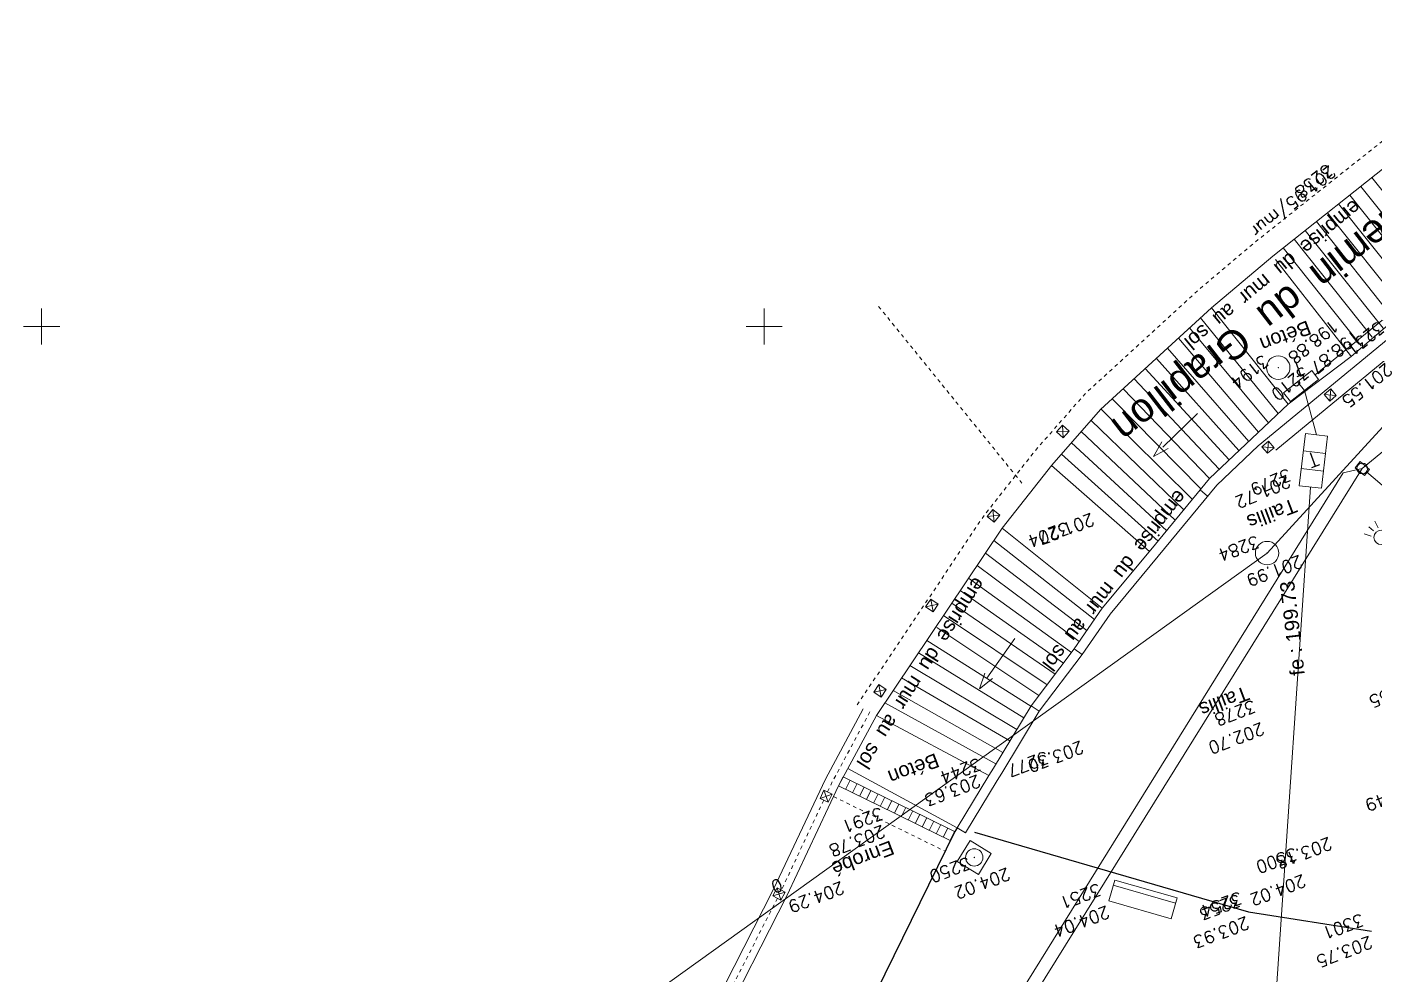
# Model space of a CAD drawing. Header units: metres. Extents: x 1838950 to 1842843, y 5171318 to 5174224.
# Drawn here: x 1841119.59 to 1841156.88, y 5171622.08 to 5171648.29 of the extents above; entities that cross this region are included whole.
import ezdxf

# ---------------------------------------------------------------- set-up
doc = ezdxf.new("R2010")
doc.units = ezdxf.units.M
doc.header["$LTSCALE"] = 0.0254
doc.header["$PDMODE"] = 1
doc.header["$PDSIZE"] = -2
doc.linetypes.add('L16', pattern=[1.476378, 1.181102, -0.295276])
doc.linetypes.add('L5', pattern=[3.838583, 3.149606, -0.688976])
doc.layers.get('0').update_dxf_attribs({"lineweight": 18})
for name, color, linetype, lineweight, true_color in [('CAB_SSL', 7, 'Continuous', 18, 0x800000), ('EDF_SSL', 1, 'Continuous', 18, 0xff0000), ('SA - Limite terrain', 1, 'Continuous', 18, 0xff0000), ('TELECOM_SSL', 3, 'Continuous', 18, 0x00ff00), ('UNITAIRE SSL', 7, 'UNITAIRE', 18, 0x808000)]:
    doc.layers.add(name, color=color, linetype=linetype, lineweight=lineweight, true_color=true_color)
for name, color, linetype, lineweight in [('Fond topo - ASS', 8, 'Continuous', 18), ('Fond topo - BAT_ANN', 8, 'Continuous', 18), ('Fond topo - BAT_TXT', 8, 'Continuous', 15), ('Fond topo - Carroyage', 8, 'Continuous', 18), ('Fond topo - CLO_MUR', 8, 'Continuous', 18), ('Fond topo - EDF', 8, 'Continuous', 18), ('Fond topo - MOB', 8, 'Continuous', 20), ('Fond topo - N', 8, 'Continuous', 15), ('Fond topo - P', 8, 'Continuous', 50), ('Fond topo - PAR', 8, 'Continuous', 18), ('Fond topo - PTT', 8, 'Continuous', 18), ('Fond topo - PTT_TXT', 8, 'Continuous', 18), ('Fond topo - SOL', 8, 'Continuous', 18), ('Fond topo - VEG_TXT', 8, 'Continuous', 18), ('Fond topo - VOI', 8, 'Continuous', 25), ('Fond topo - VOI_NOM', 8, 'Continuous', 18), ('Fond topo - VOI_TXT', 8, 'Continuous', 18), ('Fond topo - Z_500', 8, 'Continuous', 9), ('Général', 7, 'Continuous', 5)]:
    doc.layers.add(name, color=color, linetype=linetype, lineweight=lineweight)
doc.styles.add('Arial', font='arial.ttf')
doc.styles.add('Simplex', font='simplex_.ttf')
doc.linetypes.add('UNITAIRE', pattern='A,0.005118,0.000393701,-0.001447,["UNI",Simplex,S=0.000592634,R=0,X=-0.001447,Y=-0.000394742],-0.000324178', length=0.007283)

# ---------------------------------------------------------------- blocks, each defined once
blk = doc.blocks.new('ASS03-4')
for radius in [0.5, 0.01]:
    blk.add_circle((0, 0), radius)
blk = doc.blocks.new('ASS07-4')
for p, q in [((-0.25, -0.45), (-0.25, 0.45)), ((0, -0.45), (0, 0.45)), ((0.25, -0.45), (0.25, 0.45))]:
    blk.add_line(p, q)
at = {"flags": 128}
blk.add_lwpolyline([(0.5, -0.5), (0.5, 0.5), (-0.5, 0.5), (-0.5, -0.5)], close=True, dxfattribs=at)
blk = doc.blocks.new('ASS01-4')
at = {"flags": 128}
blk.add_lwpolyline([(0.499143, -0.5), (0.499143, 0.499143), (-0.5, 0.499143), (-0.5, -0.5)], close=True, dxfattribs=at)
for radius in [0.35, 0.01]:
    blk.add_circle((0, 0), radius)
blk = doc.blocks.new('ESC01-4')
for p, q in [((1.338104, 0), (0, 0)), ((1.257547, 0.126415), (1.7, 0)), ((1.257547, -0.126415), (1.7, 0))]:
    blk.add_line(p, q)
blk = doc.blocks.new('EDF11-4')
for p, q in [((-0.5, 0.5), (-0.426635, 0.255449)), ((0.426635, 0.255449), (0.5, 0.5)), ((-0.426635, -0.255449), (-0.5, -0.5)), ((0.5, -0.5), (0.426635, -0.255449))]:
    blk.add_line(p, q)
at = {"flags": 128}
blk.add_lwpolyline([(-0.5, -0.5), (0.5, -0.5), (0.5, 0.5), (-0.5, 0.5)], close=True, dxfattribs=at)
blk = doc.blocks.new('EDF02-4')
for p, q in [((-0.875, 2.25), (0.875, 2.75)), ((0.875, 2.75), (0.875, 2.95)), ((-0.875, 2.25), (-0.875, 2.05)), ((0, 1.535), (0, 2.5)), ((0.978, 1.392), (0.896, 1.204)), ((1.125, 1.35), (1.125, 1.178)), ((1.272, 1.392), (1.354, 1.204)), ((0, 0.15), (0, 0.959))]:
    blk.add_line(p, q)
at = {"flags": 128}
blk.add_lwpolyline([(1.132, 1.825, 0.371853), (0.613, 2.368, 0.371853), (0, 1.935)], format="xyb", dxfattribs=at)
for centre, radius in [((1.125, 1.625), 0.2), ((0, 0), 0.15)]:
    blk.add_circle(centre, radius)
at = {"insert": (0, 1.217), "char_height": 0.401, "attachment_point": 5, "line_spacing_factor": 1.128203, "style": 'Simplex'}
blk.add_mtext('W', dxfattribs=at)
blk = doc.blocks.new('MOB08-4')
blk.add_line((-0.5, 0.25), (0.5, 0.25))
at = {"flags": 128}
blk.add_lwpolyline([(-0.5, -0.5), (0.5, -0.5), (0.5, 0.5), (-0.5, 0.5)], close=True, dxfattribs=at)
blk = doc.blocks.new('PTOPO-4')
at = {"color": 7, "linetype": 'Continuous', "lineweight": 5, "transparency": 33554687}
blk.add_point((0, 0), dxfattribs=at)
at = {"layer": 'Général', "color": 0, "flags": 1}
for tag in ['MAT', 'ALT']:
    blk.add_attdef(tag, (0, 0), '', height=0.00018, dxfattribs=at)
blk = doc.blocks.new('PTT05-4')
blk.add_line((0, -0.5), (0, 0.5))
at = {"flags": 128}
blk.add_lwpolyline([(-0.5, -0.5), (0.5, -0.5), (0.5, 0.5), (-0.5, 0.5)], close=True, dxfattribs=at)
blk = doc.blocks.new('PTT06-4')
for p, q in [((-0.17, -0.5), (-0.17, 0.5)), ((0.17, -0.5), (0.17, 0.5))]:
    blk.add_line(p, q)
at = {"flags": 128}
blk.add_lwpolyline([(-0.5, -0.5), (0.5, -0.5), (0.5, 0.5), (-0.5, 0.5)], close=True, dxfattribs=at)
blk = doc.blocks.new('PTT99-4')
at = {"insert": (0, 0), "char_height": 0.401, "attachment_point": 5, "line_spacing_factor": 1.128203, "style": 'Simplex'}
blk.add_mtext('T', dxfattribs=at)

msp = doc.modelspace()

# ---------------------------------------------------------------- linework, layer by layer
at = {"layer": 'CAB_SSL', "flags": 128}
msp.add_lwpolyline([(1841060.9949, 5171587.6976), (1841082.4969, 5171586.5813), (1841110.7438, 5171597.4671), (1841139.3067, 5171608.3653), (1841156.5564, 5171636.0724)], dxfattribs=at)
at = {"layer": 'EDF_SSL', "color": 5, "linetype": 'Continuous', "true_color": 0x0000ff, "flags": 128}
msp.add_lwpolyline([(1841075.8194, 5171533.9513), (1841075.0876, 5171546.1061), (1841082.4969, 5171586.5813), (1841083.1151, 5171587.2074), (1841110.0056, 5171597.5401), (1841110.6261, 5171597.4218), (1841110.9561, 5171597.8625), (1841138.6555, 5171608.4059), (1841139.3067, 5171608.3653), (1841139.2779, 5171608.9774), (1841156.0273, 5171635.9531), (1841156.5564, 5171636.0724), (1841173.8373, 5171650.2827), (1841174.0536, 5171651.6533), (1841189.66, 5171663.9007), (1841190.3024, 5171663.955), (1841190.4787, 5171664.4674), (1841206.0707, 5171676.4661), (1841207.1289, 5171676.4525)], dxfattribs=at)
at = {"layer": 'Fond topo - BAT_ANN'}
for p, q in [((1841156.8229, 5171644.1233), (1841158.9765, 5171641.4168)), ((1841156.5155, 5171643.8797), (1841158.6696, 5171641.1726)), ((1841155.9008, 5171643.3925), (1841158.0558, 5171640.6842)), ((1841156.2082, 5171643.6361), (1841158.3627, 5171640.9284)), ((1841155.5934, 5171643.1488), (1841157.7489, 5171640.44)), ((1841154.9787, 5171642.6616), (1841157.1351, 5171639.9516)), ((1841155.2861, 5171642.9052), (1841157.442, 5171640.1958)), ((1841154.6713, 5171642.418), (1841156.8282, 5171639.7074)), ((1841154.1568, 5171641.8571), (1841156.2307, 5171639.1976)), ((1841154.364, 5171642.1744), (1841156.5213, 5171639.4632)), ((1841154.5022, 5171637.8493), (1841152.3857, 5171640.5216)), ((1841151.7737, 5171639.9604), (1841153.9579, 5171637.3362)), ((1841152.0797, 5171640.241), (1841154.2301, 5171637.5928)), ((1841151.4677, 5171639.6797), (1841153.6858, 5171637.0797)), ((1841151.1617, 5171639.3991), (1841153.4136, 5171636.8232)), ((1841156.2307, 5171639.1976), (1841156.2492, 5171639.1739)), ((1841150.5497, 5171638.8379), (1841152.8693, 5171636.3102)), ((1841150.8557, 5171639.1185), (1841153.1414, 5171636.5667)), ((1841150.2436, 5171638.5573), (1841152.5971, 5171636.0536)), ((1841149.9376, 5171638.2767), (1841152.3274, 5171635.7995)), ((1841149.3256, 5171637.7154), (1841151.8505, 5171635.2188)), ((1841149.6316, 5171637.996), (1841152.0879, 5171635.5078)), ((1841151.6132, 5171634.9297), (1841149.0503, 5171637.4047)), ((1841148.7763, 5171637.0928), (1841151.3758, 5171634.6407)), ((1841151.1385, 5171634.3517), (1841148.5023, 5171636.7808)), ((1841148.2284, 5171636.4688), (1841150.9011, 5171634.0626)), ((1841150.6637, 5171633.7736), (1841147.9529, 5171636.1541)), ((1841149.3581, 5171632.2038), (1841146.5886, 5171634.4229)), ((1841149.1463, 5171631.896), (1841146.3565, 5171634.0772)), ((1841146.1244, 5171633.7315), (1841148.9348, 5171631.5884)), ((1841148.7233, 5171631.281), (1841145.8922, 5171633.3858)), ((1841145.6601, 5171633.0401), (1841148.5072, 5171630.9774)), ((1841145.428, 5171632.6944), (1841148.2816, 5171630.6805)), ((1841145.1959, 5171632.3487), (1841148.056, 5171630.3834)), ((1841144.9638, 5171632.003), (1841147.8302, 5171630.0863)), ((1841144.7771, 5171631.6676), (1841147.6043, 5171629.7889)), ((1841144.4995, 5171631.3116), (1841147.3802, 5171629.4903)), ((1841144.0353, 5171630.6202), (1841146.9929, 5171628.8525)), ((1841144.2674, 5171630.9659), (1841147.1866, 5171629.1714)), ((1841143.8031, 5171630.2745), (1841146.7993, 5171628.5335)), ((1841143.571, 5171629.9288), (1841146.6057, 5171628.2146)), ((1841143.3389, 5171629.5831), (1841146.4121, 5171627.8957)), ((1841146.218, 5171627.576), (1841143.1065, 5171629.237)), ((1841142.3184, 5171627.7695), (1841145.3378, 5171626.1255))]:
    msp.add_line(p, q, dxfattribs=at)
at = {"layer": 'Fond topo - Carroyage'}
for p, q in [((1841120, 5171639.5), (1841120, 5171640.5)), ((1841140, 5171639.5), (1841140, 5171640.5)), ((1841119.5, 5171640), (1841120.5, 5171640)), ((1841139.5, 5171640), (1841140.5, 5171640))]:
    msp.add_line(p, q, dxfattribs=at)
at = {"layer": 'Fond topo - CLO_MUR'}
for p, q in [((1841157.4306, 5171639.7883), (1841153.6765, 5171636.6999)), ((1841157.4193, 5171639.263), (1841154.1644, 5171636.5835)), ((1841155.4996, 5171638.118), (1841155.8372, 5171638.0896)), ((1841155.6542, 5171637.935), (1841155.6826, 5171638.2726)), ((1841148.4422, 5171637.1089), (1841148.0894, 5171637.086)), ((1841148.2544, 5171637.2739), (1841148.2772, 5171636.9211)), ((1841153.777, 5171636.6748), (1841154.1146, 5171636.6464)), ((1841153.9316, 5171636.4918), (1841153.96, 5171636.8294)), ((1841152.2727, 5171635.3073), (1841152.064, 5171635.4786)), ((1841146.5242, 5171634.7826), (1841146.1731, 5171634.741)), ((1841146.3279, 5171634.9373), (1841146.3695, 5171634.5862)), ((1841144.4695, 5171632.2469), (1841144.8164, 5171632.3152)), ((1841144.6088, 5171632.4545), (1841144.6771, 5171632.1076)), ((1841148.5843, 5171631.0788), (1841148.8031, 5171630.9206)), ((1841143.0332, 5171629.8838), (1841143.3801, 5171629.9521)), ((1841143.1725, 5171630.0914), (1841143.2408, 5171629.7445)), ((1841147.3909, 5171629.5079), (1841147.6146, 5171629.356)), ((1841141.8815, 5171627.0599), (1841141.5489, 5171626.94)), ((1841141.6552, 5171627.1663), (1841141.7751, 5171626.8336)), ((1841145.3378, 5171626.1255), (1841145.5687, 5171625.9855)), ((1841140.5786, 5171624.3498), (1841140.2423, 5171624.2407)), ((1841140.356, 5171624.4634), (1841140.465, 5171624.1271))]:
    msp.add_line(p, q, dxfattribs=at)
at = {"layer": 'Fond topo - CLO_MUR', "linetype": 'L16'}
for p, q in [((1841141.6478, 5171626.8935), (1841140.4763, 5171624.402)), ((1841140.3647, 5171624.1783), (1841139.1216, 5171621.7428))]:
    msp.add_line(p, q, dxfattribs=at)
at = {"layer": 'Fond topo - CLO_MUR', "flags": 128}
for points in [[(1841208.1392, 5171685.523), (1841208.1518, 5171685.4911), (1841208.4088, 5171685.1455), (1841205.4166, 5171682.7929), (1841201.5233, 5171679.6553), (1841197.9908, 5171676.9016), (1841192.4808, 5171672.5294), (1841189.1721, 5171669.917), (1841178.5875, 5171661.4606), (1841174.4878, 5171658.2059), (1841169.2861, 5171654.0404), (1841165.7136, 5171651.1978), (1841159.5004, 5171646.221), (1841157.8488, 5171644.8188), (1841157.5251, 5171644.6799), (1841154.0809, 5171641.95), (1841152.3857, 5171640.5216), (1841149.3129, 5171637.7038), (1841147.9615, 5171636.1649), (1841146.5886, 5171634.4229), (1841143.1065, 5171629.237)], [(1841153.6765, 5171636.6999), (1841152.5252, 5171635.6148), (1841150.9099, 5171633.6474), (1841149.5735, 5171632.0406), (1841148.8031, 5171630.9206), (1841147.6146, 5171629.356), (1841146.5755, 5171627.6356), (1841146.4474, 5171627.4337), (1841145.5687, 5171625.9855)], [(1841143.1065, 5171629.237), (1841142.0598, 5171627.2879), (1841140.63, 5171624.2471), (1841138.6994, 5171620.4648), (1841135.9674, 5171616.3092), (1841133.3482, 5171613.3786), (1841129.8422, 5171610.1491), (1841126.6538, 5171607.9234), (1841123.339, 5171605.8773), (1841120.5944, 5171604.5811), (1841116.601, 5171603.0128), (1841113.3226, 5171601.725)], [(1841142.7414, 5171629.4237), (1841141.6934, 5171627.4722), (1841140.2618, 5171624.4276), (1841138.3445, 5171620.6712), (1841135.6415, 5171616.5598), (1841133.0558, 5171613.6667), (1841129.5848, 5171610.4695), (1841126.4286, 5171608.2662), (1841123.1432, 5171606.2383), (1841120.4318, 5171604.9577), (1841119.3231, 5171604.5223)]]:
    msp.add_lwpolyline(points, dxfattribs=at)
msp.add_lwpolyline([(1841205.871, 5171674.5168), (1841204.0337, 5171676.8872, 0.4408759), (1841203.523, 5171676.9286), (1841200.6838, 5171674.669), (1841194.5939, 5171669.8057), (1841186.0402, 5171662.9827), (1841181.9328, 5171659.7208), (1841176.6861, 5171655.5373), (1841167.9301, 5171648.5562), (1841163.2833, 5171644.8438), (1841157.4997, 5171640.2418), (1841156.2492, 5171639.1739), (1841154.5023, 5171637.8494), (1841152.3274, 5171635.7995), (1841150.7018, 5171633.8194), (1841149.3581, 5171632.2038), (1841148.5843, 5171631.0788), (1841147.3909, 5171629.5079), (1841146.3458, 5171627.7777), (1841146.218, 5171627.576), (1841145.3378, 5171626.1255)], format="xyb", dxfattribs=at)
at = {"layer": 'Fond topo - CLO_MUR', "linetype": 'L16', "flags": 128}
for points in [[(1841142.5753, 5171629.5351), (1841146.0989, 5171634.787), (1841147.4924, 5171636.5553), (1841148.8764, 5171638.1311), (1841151.9829, 5171640.9798), (1841153.6948, 5171642.4224), (1841157.189, 5171645.1918)], [(1841142.9259, 5171629.334), (1841141.8766, 5171627.3801), (1841141.7542, 5171627.1197)]]:
    msp.add_lwpolyline(points, dxfattribs=at)
at = {"layer": 'Fond topo - CLO_MUR', "flags": 128}
for points in [[(1841155.6826, 5171638.2726), (1841155.8372, 5171638.0896), (1841155.6542, 5171637.935), (1841155.4996, 5171638.118)], [(1841148.2772, 5171636.9211), (1841148.4422, 5171637.1089), (1841148.2544, 5171637.2739), (1841148.0894, 5171637.086)], [(1841153.96, 5171636.8294), (1841154.1146, 5171636.6464), (1841153.9316, 5171636.4918), (1841153.777, 5171636.6748)], [(1841146.3695, 5171634.5862), (1841146.5242, 5171634.7826), (1841146.3279, 5171634.9373), (1841146.1731, 5171634.741)], [(1841144.6771, 5171632.1076), (1841144.8164, 5171632.3152), (1841144.6088, 5171632.4545), (1841144.4695, 5171632.2469)], [(1841143.2408, 5171629.7445), (1841143.3801, 5171629.9521), (1841143.1725, 5171630.0914), (1841143.0332, 5171629.8838)], [(1841141.8815, 5171627.0599), (1841141.7751, 5171626.8336), (1841141.5489, 5171626.94), (1841141.6552, 5171627.1663)], [(1841140.5786, 5171624.3498), (1841140.465, 5171624.1271), (1841140.2423, 5171624.2407), (1841140.356, 5171624.4634)]]:
    msp.add_lwpolyline(points, close=True, dxfattribs=at)
at = {"layer": 'Fond topo - PAR', "linetype": 'L5', "lineweight": 15}
msp.add_line((1841143.1674, 5171640.5572), (1841147.1539, 5171635.6428), dxfattribs=at)
at = {"layer": 'Fond topo - SOL', "linetype": 'L16'}
msp.add_line((1841141.9209, 5171626.9926), (1841145.0075, 5171625.4795), dxfattribs=at)
at = {"layer": 'Fond topo - VOI', "flags": 128}
msp.add_lwpolyline([(1841145.3378, 5171626.1255), (1841145.273, 5171626.0211), (1841142.8587, 5171621.096, -0.093477), (1841133.7205, 5171608.9946, -0.0221588), (1841130.1729, 5171606.0469, -0.0121835), (1841125.8186, 5171602.9079)], format="xyb", dxfattribs=at)
msp.add_lwpolyline([(1841145.8201, 5171626.0044), (1841153.4028, 5171623.8041), (1841156.8133, 5171623.2687)], dxfattribs=at)
at = {"layer": 'SA - Limite terrain'}
msp.add_open_spline([(1841077.1485, 5171583.5529), (1841078.8191, 5171584.5954), (1841080.4897, 5171585.6379), (1841083.6639, 5171586.8607), (1841086.8381, 5171588.0834), (1841093.7112, 5171590.7349), (1841100.5843, 5171593.3863), (1841105.8354, 5171595.3795), (1841111.0864, 5171597.3727), (1841112.7835, 5171598.0158), (1841114.4805, 5171598.6589), (1841120.1437, 5171600.7977), (1841125.8069, 5171602.9364), (1841137.9788, 5171607.5816), (1841150.1507, 5171612.2269), (1841152.2407, 5171613.0169), (1841154.3307, 5171613.8069), (1841157.6242, 5171615.0086), (1841160.9178, 5171616.2103), (1841160.8937, 5171617.2726), (1841160.8697, 5171618.335), (1841160.7519, 5171622.2441), (1841160.6341, 5171626.1532), (1841160.5459, 5171628.0785), (1841160.4576, 5171630.0038), (1841160.0075, 5171632.9962), (1841159.5574, 5171635.9885), (1841161.4156, 5171637.1289), (1841163.2737, 5171638.2693), (1841163.062, 5171638.6198), (1841162.8502, 5171638.9702), (1841163.1316, 5171639.1783), (1841163.413, 5171639.3865), (1841163.4664, 5171639.3345), (1841163.5199, 5171639.2825), (1841164.0378, 5171639.6824), (1841164.5557, 5171640.0822), (1841164.6484, 5171639.9622), (1841164.7411, 5171639.8421), (1841166.3443, 5171640.4782), (1841167.7831, 5171641.5484), (1841166.8333, 5171642.7817), (1841165.8835, 5171644.0151), (1841171.2018, 5171648.0241), (1841176.5201, 5171652.0331), (1841176.562, 5171652.0654), (1841176.6038, 5171652.0977), (1841176.5828, 5171652.125), (1841176.5618, 5171652.1523), (1841191.1783, 5171663.3819), (1841205.7948, 5171674.6116), (1841207.539, 5171675.9573), (1841209.2831, 5171677.303), (1841213.68, 5171676.8693), (1841218.0769, 5171676.4356), (1841224.138, 5171669.2197), (1841230.1992, 5171662.0037), (1841229.4551, 5171661.4123), (1841228.7111, 5171660.8209), (1841230.314, 5171658.673), (1841231.9169, 5171656.5251), (1841232.0432, 5171656.6166), (1841232.1695, 5171656.7082), (1841232.3724, 5171656.4283), (1841232.5753, 5171656.1483), (1841232.4514, 5171656.0585), (1841232.3275, 5171655.9687), (1841232.663, 5171655.5059), (1841232.9985, 5171655.043), (1841233.051, 5171655.0811), (1841233.1035, 5171655.1191), (1841233.5076, 5171654.2972), (1841234.3715, 5171654.7513), (1841235.0886, 5171655.2417), (1841235.8057, 5171655.7322), (1841235.7432, 5171655.8327), (1841235.6807, 5171655.9332), (1841236.0049, 5171656.1415), (1841236.3292, 5171656.3499), (1841236.5301, 5171656.0268), (1841236.7311, 5171655.7038), (1841236.6898, 5171655.6773), (1841236.6486, 5171655.6508), (1841240.8585, 5171649.0812), (1841245.0684, 5171642.5117), (1841245.3158, 5171642.1368), (1841245.5633, 5171641.7618), (1841246.3679, 5171640.4536), (1841247.1726, 5171639.1454), (1841247.7766, 5171638.0928), (1841248.3805, 5171637.0401), (1841248.9658, 5171636.0263), (1841249.5511, 5171635.0124), (1841249.7169, 5171634.7035), (1841249.8827, 5171634.3945), (1841250.3986, 5171633.3142), (1841250.9146, 5171632.2339), (1841251.4065, 5171631.065), (1841251.8984, 5171629.8962), (1841252.5682, 5171628.1006), (1841253.238, 5171626.3049), (1841253.5633, 5171625.3756), (1841253.8886, 5171624.4462), (1841254.2654, 5171623.3404), (1841254.6421, 5171622.2346), (1841255.1339, 5171620.7027), (1841255.6257, 5171619.1708), (1841256.9719, 5171614.6021), (1841258.3181, 5171610.0335), (1841260.0183, 5171603.9559), (1841261.7184, 5171597.8783), (1841261.6486, 5171597.4706), (1841261.5788, 5171597.0629), (1841255.2305, 5171594.5841), (1841248.8823, 5171592.1053), (1841248.7762, 5171592.3267), (1841248.67, 5171592.548), (1841244.611, 5171590.8237), (1841240.552, 5171589.0994), (1841236.9326, 5171587.6621), (1841233.3131, 5171586.2248), (1841233.4918, 5171583.1089), (1841233.6705, 5171579.9929), (1841236.3231, 5171570.9165), (1841238.9758, 5171561.8401), (1841241.5125, 5171558.1334), (1841244.0493, 5171554.4266), (1841242.9225, 5171553.1247), (1841241.7958, 5171551.8228), (1841241.4101, 5171551.3561), (1841241.0244, 5171550.8893), (1841240.7134, 5171550.2654), (1841240.4024, 5171549.6415), (1841239.986, 5171547.8083), (1841239.5697, 5171545.9751), (1841239.5343, 5171544.7172), (1841239.4989, 5171543.4594), (1841239.6922, 5171542.3478), (1841239.8855, 5171541.2363), (1841240.0814, 5171539.9232), (1841240.2774, 5171538.6102), (1841240.9117, 5171536.095), (1841241.5461, 5171533.5798), (1841243.0137, 5171531.5005), (1841244.4813, 5171529.4212), (1841227.5122, 5171525.4612), (1841210.5431, 5171521.5012), (1841206.6038, 5171520.7482), (1841202.6644, 5171519.9952), (1841201.2494, 5171519.7229), (1841199.8344, 5171519.4507), (1841198.3954, 5171519.2013), (1841196.9565, 5171518.9519), (1841194.0891, 5171518.4581), (1841191.2218, 5171517.9643), (1841187.4601, 5171517.2206), (1841183.6984, 5171516.4768), (1841181.4913, 5171516.1096), (1841179.2842, 5171515.7423), (1841171.6216, 5171514.4506), (1841163.959, 5171513.1588), (1841163.6599, 5171515.6357), (1841163.3609, 5171518.1125), (1841161.4246, 5171520.351), (1841159.4883, 5171522.5896), (1841159.2311, 5171523.5567), (1841158.9739, 5171524.5238), (1841157.9666, 5171529.9426), (1841156.9592, 5171535.3614), (1841153.722, 5171536.2537), (1841150.4848, 5171537.1461), (1841149.6939, 5171541.1018), (1841148.9031, 5171545.0575), (1841151.559, 5171547.0944), (1841154.2149, 5171549.1313), (1841153.1972, 5171554.379), (1841152.1794, 5171559.6267), (1841150.2617, 5171559.1731), (1841148.3439, 5171558.7194), (1841148.3324, 5171558.7681), (1841148.3209, 5171558.8167), (1841145.0571, 5171557.9919), (1841141.7932, 5171557.167), (1841136.4846, 5171555.8638), (1841131.1761, 5171554.5605), (1841120.4886, 5171551.958), (1841109.8011, 5171549.3555), (1841104.9463, 5171548.1603), (1841100.0914, 5171546.9651), (1841095.6613, 5171545.873), (1841091.2312, 5171544.7809), (1841091.1558, 5171544.6421), (1841091.0804, 5171544.5033), (1841088.9329, 5171543.9538), (1841086.7854, 5171543.4043), (1841084.885, 5171542.9306), (1841082.9845, 5171542.4569), (1841083.0353, 5171542.2607), (1841083.0861, 5171542.0645), (1841079.4525, 5171541.1726), (1841075.8188, 5171540.2807), (1841074.9605, 5171551.0465), (1841074.1023, 5171561.8123), (1841074.1422, 5171561.8151), (1841074.1821, 5171561.818), (1841074.0261, 5171563.9757), (1841073.87, 5171566.1334), (1841073.6013, 5171569.4277), (1841073.3326, 5171572.722), (1841073.3386, 5171574.6786), (1841073.3446, 5171576.6352), (1841073.9647, 5171578.5359), (1841074.5847, 5171580.4367), (1841075.8666, 5171581.9948), (1841077.1485, 5171583.5529)], degree=2, knots=[0, 0, 0, 0.0066094, 0.0066094, 0.0180264, 0.0180264, 0.0427524, 0.0427524, 0.0616039, 0.0616039, 0.0676951, 0.0676951, 0.0880134, 0.0880134, 0.1317411, 0.1317411, 0.1392404, 0.1392404, 0.1510077, 0.1510077, 0.1545742, 0.1545742, 0.1677006, 0.1677006, 0.1741696, 0.1741696, 0.1843261, 0.1843261, 0.1916437, 0.1916437, 0.193018, 0.193018, 0.1941927, 0.1941927, 0.1944431, 0.1944431, 0.1966392, 0.1966392, 0.1971484, 0.1971484, 0.2029375, 0.2029375, 0.2079632, 0.2079632, 0.2294651, 0.2294651, 0.2296358, 0.2296358, 0.2297471, 0.2297471, 0.2892551, 0.2892551, 0.2963673, 0.2963673, 0.3106314, 0.3106314, 0.3410558, 0.3410558, 0.3441243, 0.3441243, 0.3527769, 0.3527769, 0.3532806, 0.3532806, 0.3543967, 0.3543967, 0.3548907, 0.3548907, 0.3567363, 0.3567363, 0.3569456, 0.3569456, 0.3599026, 0.3599026, 0.3625349, 0.3625349, 0.3628936, 0.3628936, 0.3640612, 0.3640612, 0.3652139, 0.3652139, 0.3653624, 0.3653624, 0.3890036, 0.3890036, 0.3903646, 0.3903646, 0.3950181, 0.3950181, 0.3986951, 0.3986951, 0.4022421, 0.4022421, 0.4033044, 0.4033044, 0.4069318, 0.4069318, 0.4107741, 0.4107741, 0.4165807, 0.4165807, 0.4195641, 0.4195641, 0.4231037, 0.4231037, 0.4279785, 0.4279785, 0.4424092, 0.4424092, 0.4615305, 0.4615305, 0.4627836, 0.4627836, 0.4834323, 0.4834323, 0.484176, 0.484176, 0.497538, 0.497538, 0.5093374, 0.5093374, 0.5187939, 0.5187939, 0.5474445, 0.5474445, 0.5610537, 0.5610537, 0.5662703, 0.5662703, 0.568105, 0.568105, 0.5702171, 0.5702171, 0.575913, 0.575913, 0.5797256, 0.5797256, 0.583144, 0.583144, 0.5871664, 0.5871664, 0.5950256, 0.5950256, 0.6027368, 0.6027368, 0.6555323, 0.6555323, 0.667684, 0.667684, 0.67205, 0.67205, 0.6764748, 0.6764748, 0.6852903, 0.6852903, 0.6969084, 0.6969084, 0.7036876, 0.7036876, 0.7272317, 0.7272317, 0.7347907, 0.7347907, 0.7437584, 0.7437584, 0.7467905, 0.7467905, 0.76349, 0.76349, 0.7736641, 0.7736641, 0.7858865, 0.7858865, 0.7960277, 0.7960277, 0.8122236, 0.8122236, 0.8181945, 0.8181945, 0.818346, 0.818346, 0.8285459, 0.8285459, 0.8451078, 0.8451078, 0.8784356, 0.8784356, 0.8935843, 0.8935843, 0.9074088, 0.9074088, 0.9078874, 0.9078874, 0.9146037, 0.9146037, 0.9205379, 0.9205379, 0.921152, 0.921152, 0.9324883, 0.9324883, 0.9652106, 0.9652106, 0.9653318, 0.9653318, 0.9718864, 0.9718864, 0.9819008, 0.9819008, 0.9878291, 0.9878291, 0.9938868, 0.9938868, 1, 1, 1], dxfattribs=at)
at = {"layer": 'TELECOM_SSL', "linetype": 'Continuous'}
for p, q in [((1841155.2513, 5171638.661), (1841202.14, 5171676.9594)), ((1841155.288, 5171637.0038), (1841154.956, 5171638.2306)), ((1841154.1025, 5171620.5435), (1841155.1184, 5171635.5592))]:
    msp.add_line(p, q, dxfattribs=at)
at = {"layer": 'UNITAIRE SSL', "flags": 128}
msp.add_lwpolyline([(1841053.9541, 5171603.8217), (1841072.9753, 5171589.7382), (1841123.2059, 5171611.6929), (1841153.9215, 5171633.7306), (1841162.3244, 5171642.9066), (1841169.5498, 5171648.2651), (1841178.7648, 5171655.6888), (1841186.0657, 5171661.3512), (1841194.7681, 5171668.3128), (1841202.2466, 5171674.8906), (1841210.391, 5171687.6825), (1841199.753, 5171695.1234)], dxfattribs=at)

# ---------------------------------------------------------------- block references
at = {"layer": 'Fond topo - ASS'}
for name, p, xscale, yscale, zscale, rotation in [('ASS03-4', (1841154.2293, 5171638.8635), 0.6500000000000001, 0.6500000000000001, 0.6500000000000001, 302.6886632070597), ('ASS03-4', (1841153.9215, 5171633.7306), 0.65, 0.65, 0.65, 218.5653395105629), ('ASS01-4', (1841145.815, 5171625.3075), 0.68534174459786, 0.68534174459786, 0.68534174459786, 58.48529936934676)]:
    msp.add_blockref(name, p, dxfattribs=dict(at, xscale=xscale, yscale=yscale, zscale=zscale, rotation=rotation))
at = {"layer": 'Fond topo - ASS', "xscale": 0.8599999999999999, "yscale": 0.28, "rotation": 333.8853651670985}
for p in [(1841142.5075, 5171627.2243), (1841143.2797, 5171626.8458), (1841144.0519, 5171626.4672), (1841144.8241, 5171626.0887)]:
    msp.add_blockref('ASS07-4', p, dxfattribs=at)
at = {"layer": 'Fond topo - BAT_ANN'}
for p, rotation in [((1841151.9899, 5171637.595), 224.3937794151624), ((1841146.9372, 5171631.3651), 234.8418027761272)]:
    msp.add_blockref('ESC01-4', p, dxfattribs=dict(at, rotation=rotation))
at = {"layer": 'Fond topo - EDF', "rotation": 230.0100300944783}
msp.add_blockref('EDF02-4', (1841156.5564, 5171636.0724), dxfattribs=at)
at = {"layer": 'Fond topo - EDF', "xscale": 0.222054657689522, "yscale": 0.34, "rotation": 230.2286556658989}
msp.add_blockref('EDF11-4', (1841156.5568, 5171636.0696), dxfattribs=at)
at = {"layer": 'Fond topo - MOB', "xscale": 1.793955888794162, "yscale": 0.6, "rotation": 344.056517224044}
msp.add_blockref('MOB08-4', (1841150.4838, 5171624.1471), dxfattribs=at)
at = {"layer": 'Fond topo - P'}
for p, rotation in [((1841155.9987, 5171644.1395), 218.6248080190227), ((1841154.2293, 5171638.8635), 218.6248080190227), ((1841155.3446, 5171638.537), 218.6248080190227), ((1841154.8105, 5171635.5954), 203.1154141986796), ((1841148.6559, 5171634.1084), 200.7892219678708), ((1841153.9215, 5171633.7306), 200.7892219420548), ((1841153.8224, 5171629.1767), 200.7892219420548), ((1841148.0887, 5171627.7624), 200.7892219420548), ((1841146.218, 5171627.576), 200.7892219420548), ((1841143.5109, 5171626.2131), 200.7892219420548), ((1841154.9674, 5171625.0932), 200.7892219420548), ((1841145.928, 5171624.8363), 200.7892219420548), ((1841140.7229, 5171624.2387), 200.7892219420548), ((1841149.5389, 5171624.105), 200.7892219420548), ((1841153.4028, 5171623.8041), 200.7892219420548), ((1841153.4463, 5171623.8753), 200.7892219420548), ((1841156.8133, 5171623.2687), 200.7892219420548)]:
    msp.add_blockref('PTOPO-4', p, dxfattribs=dict(at, rotation=rotation))
at = {"layer": 'Fond topo - PTT'}
for name, p, xscale, yscale, rotation in [('PTT05-4', (1841154.86, 5171638.3523), 0.996779087670957, 0.31, 218.2678691977083), ('PTT06-4', (1841155.2032, 5171636.2815), 1.454526395732518, 0.62, 263.3007010277477)]:
    msp.add_blockref(name, p, dxfattribs=dict(at, xscale=xscale, yscale=yscale, rotation=rotation))
at = {"layer": 'Fond topo - PTT_TXT'}
for p, rotation in [((1841154.7861, 5171638.8363), 200.7892219420548), ((1841155.1899, 5171636.3174), 200.7892219420748)]:
    msp.add_blockref('PTT99-4', p, dxfattribs=dict(at, rotation=rotation))

# ---------------------------------------------------------------- texts
at = {"layer": 'Fond topo - BAT_TXT', "char_height": 0.398545, "attachment_point": 1, "line_spacing_factor": 0.97048, "style": 'Arial'}
for insert, rotation in [((1841156.5701, 5171643.2283), 219.52725), ((1841151.7365, 5171635.2728), 232.26279), ((1841146.1563, 5171632.8845), 237.61146)]:
    msp.add_mtext('emprise  du  mur  au  sol', dxfattribs=dict(at, insert=insert, rotation=rotation))
at = {"layer": 'Fond topo - N', "char_height": 0.3412, "attachment_point": 1, "line_spacing_factor": 1.128608, "style": 'Simplex'}
for s, insert, rotation in [('3238', (1841155.7804, 5171644.2524), 218.62481), ('3231', (1841157.2124, 5171639.9013), 218.62481), ('3194', (1841154.0111, 5171638.9764), 218.62481), ('3210', (1841155.1264, 5171638.65), 218.62481), ('3279', (1841154.6304, 5171635.7625), 203.11541), ('3204', (1841148.4828, 5171634.2827), 200.78922), ('3284', (1841153.7483, 5171633.905), 200.78922), ('3355', (1841157.9258, 5171629.8603), 200.78922), ('3278', (1841153.6493, 5171629.3511), 200.78922), ('3244', (1841146.0448, 5171627.7504), 200.78922), ('3277', (1841147.9156, 5171627.9367), 200.78922), ('3349', (1841157.8108, 5171626.9825), 200.78922), ('3291', (1841143.3378, 5171626.3875), 200.78922), ('3300', (1841154.7943, 5171625.2675), 200.78922), ('3250', (1841145.7548, 5171625.0106), 200.78922), ('0', (1841140.5498, 5171624.4131), 200.78922), ('3251', (1841149.3658, 5171624.2794), 200.78922), ('3254', (1841153.2731, 5171624.0496), 200.78922), ('3253', (1841153.2297, 5171623.9785), 200.78922), ('3301', (1841156.6401, 5171623.4431), 200.78922)]:
    msp.add_mtext(s, dxfattribs=dict(at, insert=insert, rotation=rotation))
at = {"layer": 'Fond topo - VEG_TXT', "char_height": 0.39855, "attachment_point": 1, "rotation": 200.78922, "line_spacing_factor": 0.97048, "style": 'Arial'}
for insert in [(1841154.7927, 5171634.8809), (1841153.4692, 5171629.6849)]:
    msp.add_mtext('Taillis', dxfattribs=dict(at, insert=insert))
at = {"layer": 'Fond topo - VOI_NOM', "insert": (1841158.5577, 5171643.3049), "char_height": 0.797091, "attachment_point": 1, "rotation": 217.68127, "line_spacing_factor": 0.970747, "style": 'Arial'}
msp.add_mtext('Chemin  du  Grapillon', dxfattribs=at)
at = {"layer": 'Fond topo - VOI_TXT', "char_height": 0.39855, "attachment_point": 1, "rotation": 200.78922, "line_spacing_factor": 0.97048, "style": 'Arial'}
for s, insert in [('Béton', (1841155.1802, 5171639.8058)), ('Béton', (1841144.887, 5171627.8305)), ('Enrobé', (1841143.6409, 5171625.4137))]:
    msp.add_mtext(s, dxfattribs=dict(at, insert=insert))
at = {"layer": 'Fond topo - Z_500', "char_height": 0.3412, "attachment_point": 1, "line_spacing_factor": 1.128608, "style": 'Simplex'}
for s, insert, rotation in [('201.95/mur', (1841155.8665, 5171644.2126), 218.62481), ('198.88', (1841155.9417, 5171639.9449), 218.62481), ('198.87', (1841156.5527, 5171639.6654), 218.62481), ('201.55', (1841157.43, 5171638.7409), 218.62481), ('201.72', (1841154.6122, 5171635.5803), 203.11541), ('201.27', (1841149.1769, 5171634.5192), 200.78922), ('201.99', (1841154.9427, 5171633.3584), 200.78922), ('202.70', (1841153.8855, 5171628.7287), 200.78922), ('203.30', (1841148.8838, 5171628.2187), 200.78922), ('203.63', (1841146.0301, 5171627.282), 200.78922), ('203.78', (1841143.389, 5171625.8878), 200.78922), ('203.18', (1841155.7561, 5171625.5539), 200.78922), ('204.02', (1841146.8525, 5171624.7097), 200.78922), ('204.02', (1841155.0348, 5171624.5222), 200.78922), ('204.29', (1841142.2574, 5171624.33), 200.78922), ('204.04', (1841149.602, 5171623.6571), 200.78922), ('203.93', (1841153.4659, 5171623.3562), 200.78922), ('203.75', (1841156.8764, 5171622.8208), 200.78922)]:
    msp.add_mtext(s, dxfattribs=dict(at, insert=insert, rotation=rotation))
at = {"layer": 'UNITAIRE SSL', "insert": (1841154.5689, 5171630.3206), "char_height": 0.398545, "attachment_point": 1, "rotation": 96.55044, "line_spacing_factor": 0.97048, "style": 'Arial'}
msp.add_mtext('fe : 199.73', dxfattribs=at)

doc.saveas('drawing.dxf')
